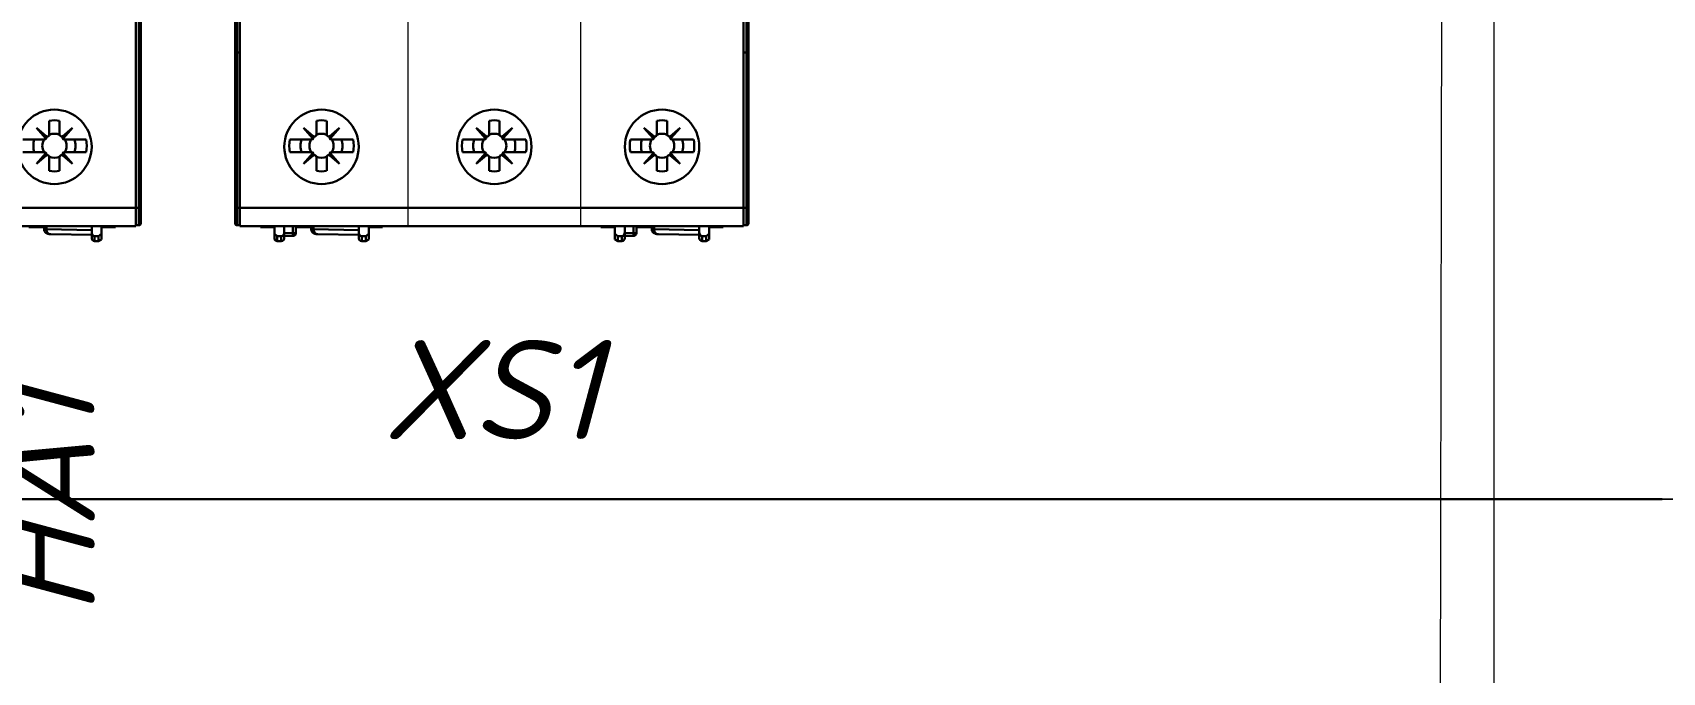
# Model space of a CAD drawing. Header units: millimetres. Extents: x 0 to 53000, y -591 to 24400.
# Drawn here: x 2924.2 to 3088.3, y 2817.6 to 2882 of the extents above; entities that cross this region are included whole.
import ezdxf
from ezdxf.enums import TextEntityAlignment as Align

# ---------------------------------------------------------------- set-up
doc = ezdxf.new("R2010")
doc.units = ezdxf.units.MM
doc.layers.add('КК перф 40х60', color=6, linetype='Continuous', lineweight=30)
doc.layers.add('Основная', color=7, linetype='Continuous', lineweight=30)
doc.layers.add('Привязки', color=2, linetype='Continuous', lineweight=0, plot=False, transparency=0.8)
doc.styles.add('текст', font='isocpeui.ttf')

# ---------------------------------------------------------------- blocks, each defined once
blk = doc.blocks.new('Звонок HA')
at = {"layer": 'Основная'}
for p, q in [((16.91, -42.5), (16.91, 42.5)), ((17.4, -42.2), (17.4, 42.2)), ((16.91, -42.5), (16.91, -5.74)), ((17.2, -42.4), (17.2, -6.45)), ((7.87, -33.44), (6.88, -32.58)), ((6.88, -32.58), (7.8, -33.64)), ((8.18, -33.26), (8.18, -31.88)), ((9.22, -33.26), (9.22, -31.88)), ((10.52, -32.58), (9.51, -33.45)), ((9.6, -33.64), (10.52, -32.58)), ((5.51, -33.75), (7.7, -33.75)), ((7.8, -33.64), (7.9, -33.53)), ((9.49, -33.53), (9.6, -33.64)), ((9.69, -33.75), (11.88, -33.75)), ((7.7, -35.05), (5.51, -35.05)), ((7.8, -35.16), (6.88, -36.22)), ((6.88, -36.22), (7.87, -35.36)), ((7.9, -35.27), (7.8, -35.16)), ((8.18, -36.92), (8.18, -35.54)), ((9.22, -35.54), (9.22, -36.92)), ((9.6, -35.16), (9.5, -35.27)), ((9.53, -35.36), (10.52, -36.22)), ((10.52, -36.22), (9.6, -35.16)), ((11.88, -35.05), (9.7, -35.05)), ((16.91, -40.64), (0.49, -40.64)), ((17.2, -40.63), (16.91, -40.63)), ((16.91, -42.5), (0.49, -42.5)), ((7.66, -42.6), (6.12, -42.6)), ((6.5, -42.6), (6.5, -42.5)), ((7.66, -42.5), (7.66, -42.81)), ((7.9, -42.5), (7.9, -42.81)), ((12.45, -42.5), (12.45, -43.7)), ((13.45, -43.83), (13.45, -42.5)), ((14.85, -42.6), (13.45, -42.6)), ((14.55, -42.6), (14.55, -42.5)), ((14.85, -42.6), (14.85, -42.5)), ((17.2, -42.4), (16.91, -42.4)), ((7.9, -42.81), (7.66, -42.81)), ((7.9, -42.81), (12.45, -42.88)), ((8.33, -43.31), (12.45, -43.38)), ((13.15, -43.5), (12.75, -43.5)), ((12.75, -43.5), (12.75, -44)), ((13.15, -44), (12.75, -44)), ((13.15, -43.5), (13.45, -43.26)), ((13.15, -44), (13.15, -43.5)), ((13.15, -44), (13.45, -43.83))]:
    blk.add_line(p, q, dxfattribs=at)
blk.add_lwpolyline([(7.66, -42.81), (7.66, -42.83), (7.66, -42.88), (7.68, -42.93), (7.7, -42.98), (7.72, -43.03), (7.76, -43.08), (7.8, -43.12), (7.85, -43.16), (7.9, -43.2), (7.96, -43.23), (8.02, -43.26), (8.09, -43.28), (8.16, -43.3), (8.23, -43.31), (8.31, -43.31), (8.33, -43.31)], dxfattribs=at)
blk.add_circle((8.7, -34.5), 3.75, dxfattribs=at)
for centre, radius, start, end in [((8.7, -34.4), 2.58, 78.463, 101.537), ((8.7, -34.4), 2.12, 162.1391, 197.8609), ((8.7, -34.4), 1.22, 147.8061, 212.1939), ((7.7, -33.55), 0.2, 270, 45.573), ((7.99, -33.26), 0.2, 225.573, 0), ((8.7, -34.4), 1.22, 65.0308, 114.9692), ((9.41, -33.26), 0.2, 180, 313.0821), ((9.69, -33.55), 0.2, 133.0821, 270), ((8.7, -34.4), 1.22, 0, 32.1939), ((8.7, -34.4), 1.22, 327.8061, 0), ((8.7, -34.4), 2.12, 342.1391, 17.8609), ((8.7, -34.4), 3.25, 348.463, 11.537), ((7.7, -35.25), 0.2, 314.427, 90), ((7.99, -35.54), 0.2, 0, 134.427), ((8.7, -34.4), 1.22, 245.0308, 294.9692), ((9.41, -35.54), 0.2, 45.4387, 180), ((9.7, -35.25), 0.2, 90, 225.4387), ((8.7, -34.4), 2.58, 258.463, 281.537), ((17.2, -42.2), 0.2, 270, 0), ((12.75, -43.7), 0.3, 180, 270)]:
    blk.add_arc(centre, radius, start, end, dxfattribs=at)
blk.add_ellipse((12.75, -43.08), major_axis=(0, -0.424), ratio=0.707107, start_param=-1.570796, end_param=0, dxfattribs=at)
for points, knots in [([(17.4, -40.62), (17.4, -40.62), (17.4, -40.62), (17.4, -40.62), (17.39, -40.62), (17.38, -40.62), (17.36, -40.63), (17.34, -40.63), (17.31, -40.63), (17.28, -40.63), (17.24, -40.63), (17.21, -40.63), (17.2, -40.63)], [0, 0, 0, 0, 0.008294, 0.024077, 0.048626, 0.082035, 0.174467, 0.298258, 0.448803, 0.620399, 0.806493, 1, 1, 1, 1]), ([(7.9, -42.81), (7.9, -42.84), (7.91, -42.92), (7.94, -43.02), (7.99, -43.11), (8.04, -43.19), (8.11, -43.24), (8.18, -43.28), (8.25, -43.31), (8.3, -43.31), (8.33, -43.31)], [0, 0, 0, 0, 0.154622, 0.302409, 0.439693, 0.566093, 0.683071, 0.7928, 0.897644, 1, 1, 1, 1])]:
    blk.add_open_spline(points, degree=3, knots=knots, dxfattribs=at)
at = {"layer": 'Основная', "style": 'текст'}
blk.add_attdef('№', text='', height=10, dxfattribs=at).set_placement((7.75, -58.95), align=Align.MIDDLE_CENTER)
blk = doc.blocks.new('Розетка на дин-рейку')
at = {"layer": 'Основная'}
for p, q in [((51.21, -42.5), (51.21, 42.5)), ((16.91, -42.5), (17.89, -42.5))]:
    blk.add_line(p, q, dxfattribs=at)
at = {"layer": 'Основная', "linetype": 'Continuous'}
for p, q in [((51.7, -42.2), (51.7, 42.2)), ((0.2, -6.45), (0.2, -42.4)), ((0.49, -42.5), (0.49, -5.74)), ((51.21, -42.5), (51.21, -5.74)), ((51.5, -42.4), (51.5, -6.45)), ((0, -6.61), (0, -42.2)), ((0.2, -25), (0.49, -25)), ((51.5, -25), (51.21, -25)), ((7.87, -33.44), (6.88, -32.58)), ((6.88, -32.58), (7.8, -33.64)), ((8.18, -33.26), (8.18, -31.88)), ((9.22, -33.26), (9.22, -31.88)), ((10.52, -32.58), (9.51, -33.45)), ((9.6, -33.64), (10.52, -32.58)), ((25.27, -33.44), (24.28, -32.58)), ((24.28, -32.58), (25.2, -33.64)), ((25.59, -33.26), (25.59, -31.88)), ((26.62, -33.26), (26.62, -31.88)), ((27.92, -32.58), (26.91, -33.45)), ((27, -33.64), (27.92, -32.58)), ((42.17, -33.44), (41.18, -32.58)), ((41.18, -32.58), (42.1, -33.64)), ((42.49, -33.26), (42.49, -31.88)), ((43.52, -33.26), (43.52, -31.88)), ((44.82, -32.58), (43.81, -33.45)), ((43.9, -33.64), (44.82, -32.58)), ((5.51, -33.75), (7.7, -33.75)), ((7.8, -33.64), (7.9, -33.53)), ((9.49, -33.53), (9.6, -33.64)), ((9.69, -33.75), (11.88, -33.75)), ((22.91, -33.75), (25.11, -33.75)), ((25.2, -33.64), (25.3, -33.53)), ((26.89, -33.53), (27, -33.64)), ((27.09, -33.75), (29.28, -33.75)), ((39.81, -33.75), (42.01, -33.75)), ((42.1, -33.64), (42.2, -33.53)), ((43.79, -33.53), (43.9, -33.64)), ((43.99, -33.75), (46.18, -33.75)), ((7.7, -35.05), (5.51, -35.05)), ((7.8, -35.16), (6.88, -36.22)), ((6.88, -36.22), (7.87, -35.36)), ((7.9, -35.27), (7.8, -35.16)), ((8.18, -36.92), (8.18, -35.54)), ((9.22, -35.54), (9.22, -36.92)), ((9.6, -35.16), (9.5, -35.27)), ((9.53, -35.36), (10.52, -36.22)), ((10.52, -36.22), (9.6, -35.16)), ((11.88, -35.05), (9.7, -35.05)), ((25.11, -35.05), (22.91, -35.05)), ((25.2, -35.16), (24.28, -36.22)), ((24.28, -36.22), (25.27, -35.36)), ((25.3, -35.27), (25.2, -35.16)), ((25.59, -36.92), (25.59, -35.54)), ((26.62, -35.54), (26.62, -36.92)), ((27, -35.16), (26.9, -35.27)), ((26.93, -35.36), (27.92, -36.22)), ((27.92, -36.22), (27, -35.16)), ((29.28, -35.05), (27.1, -35.05)), ((42.01, -35.05), (39.81, -35.05)), ((42.1, -35.16), (41.18, -36.22)), ((41.18, -36.22), (42.17, -35.36)), ((42.2, -35.27), (42.1, -35.16)), ((42.49, -36.92), (42.49, -35.54)), ((43.52, -35.54), (43.52, -36.92)), ((43.9, -35.16), (43.8, -35.27)), ((43.83, -35.36), (44.82, -36.22)), ((44.82, -36.22), (43.9, -35.16)), ((46.18, -35.05), (44, -35.05)), ((0.2, -40.63), (0.49, -40.63)), ((17.89, -40.64), (0.49, -40.64)), ((34.79, -40.64), (17.89, -40.64)), ((51.21, -40.64), (34.79, -40.64)), ((51.5, -40.63), (51.21, -40.63)), ((0.2, -42.4), (0.49, -42.4)), ((16.91, -42.5), (0.49, -42.5)), ((2.55, -42.6), (2.55, -42.5)), ((2.55, -42.6), (3.95, -42.6)), ((2.85, -42.6), (2.85, -42.5)), ((3.95, -43.83), (3.95, -42.5)), ((4.95, -43.7), (4.95, -42.5)), ((5.82, -42.5), (5.82, -43.18)), ((6.12, -42.5), (6.12, -43.18)), ((7.66, -42.6), (6.12, -42.6)), ((6.5, -42.6), (6.5, -42.5)), ((7.66, -42.5), (7.66, -42.81)), ((7.9, -42.5), (7.9, -42.81)), ((12.45, -42.5), (12.45, -43.7)), ((13.45, -43.83), (13.45, -42.5)), ((14.85, -42.6), (13.45, -42.6)), ((14.55, -42.6), (14.55, -42.5)), ((14.85, -42.6), (14.85, -42.5)), ((34.79, -42.5), (17.89, -42.5)), ((51.21, -42.5), (34.79, -42.5)), ((36.85, -42.6), (36.85, -42.5)), ((36.85, -42.6), (38.25, -42.6)), ((37.15, -42.6), (37.15, -42.5)), ((38.25, -43.83), (38.25, -42.5)), ((39.25, -43.7), (39.25, -42.5)), ((40.12, -42.5), (40.12, -43.18)), ((40.42, -42.5), (40.42, -43.18)), ((41.96, -42.6), (40.42, -42.6)), ((40.8, -42.6), (40.8, -42.5)), ((41.96, -42.5), (41.96, -42.81)), ((42.2, -42.5), (42.2, -42.81)), ((46.75, -42.5), (46.75, -43.7)), ((47.75, -43.83), (47.75, -42.5)), ((49.15, -42.6), (47.75, -42.6)), ((48.85, -42.6), (48.85, -42.5)), ((49.15, -42.6), (49.15, -42.5)), ((51.5, -42.4), (51.21, -42.4)), ((4.25, -43.5), (3.95, -43.26)), ((4.25, -44), (3.95, -43.83)), ((4.65, -43.5), (4.25, -43.5)), ((4.25, -44), (4.25, -43.5)), ((4.65, -44), (4.25, -44)), ((4.65, -44), (4.65, -43.5)), ((5.82, -43.18), (4.95, -43.19)), ((5.82, -43.48), (4.95, -43.49)), ((5.82, -43.18), (6.12, -43.18)), ((5.82, -43.48), (5.82, -43.18)), ((7.9, -42.81), (7.66, -42.81)), ((7.9, -42.81), (12.45, -42.88)), ((8.33, -43.31), (12.45, -43.38)), ((13.15, -43.5), (12.75, -43.5)), ((12.75, -43.5), (12.75, -44)), ((13.15, -44), (12.75, -44)), ((13.15, -43.5), (13.45, -43.26)), ((13.15, -44), (13.15, -43.5)), ((13.15, -44), (13.45, -43.83)), ((38.55, -43.5), (38.25, -43.26)), ((38.55, -44), (38.25, -43.83)), ((38.95, -43.5), (38.55, -43.5)), ((38.55, -44), (38.55, -43.5)), ((38.95, -44), (38.55, -44)), ((38.95, -44), (38.95, -43.5)), ((40.12, -43.18), (39.25, -43.19)), ((40.12, -43.48), (39.25, -43.49)), ((40.12, -43.18), (40.42, -43.18)), ((40.12, -43.48), (40.12, -43.18)), ((42.2, -42.81), (41.96, -42.81)), ((42.2, -42.81), (46.75, -42.88)), ((42.63, -43.31), (46.75, -43.38)), ((47.45, -43.5), (47.05, -43.5)), ((47.05, -43.5), (47.05, -44)), ((47.45, -44), (47.05, -44)), ((47.45, -43.5), (47.75, -43.26)), ((47.45, -44), (47.45, -43.5)), ((47.45, -44), (47.75, -43.83))]:
    blk.add_line(p, q, dxfattribs=at)
for points in [[(7.66, -42.81), (7.66, -42.83), (7.66, -42.88), (7.68, -42.93), (7.7, -42.98), (7.72, -43.03), (7.76, -43.08), (7.8, -43.12), (7.85, -43.16), (7.9, -43.2), (7.96, -43.23), (8.02, -43.26), (8.09, -43.28), (8.16, -43.3), (8.23, -43.31), (8.31, -43.31), (8.33, -43.31)], [(41.96, -42.81), (41.96, -42.83), (41.96, -42.88), (41.98, -42.93), (42, -42.98), (42.02, -43.03), (42.06, -43.08), (42.1, -43.12), (42.15, -43.16), (42.2, -43.2), (42.26, -43.23), (42.32, -43.26), (42.39, -43.28), (42.46, -43.3), (42.53, -43.31), (42.61, -43.31), (42.63, -43.31)]]:
    blk.add_lwpolyline(points, dxfattribs=at)
for centre in [(8.7, -34.5), (26.1, -34.5), (43, -34.5)]:
    blk.add_circle(centre, 3.75, dxfattribs=at)
for centre, radius, start, end in [((8.7, -34.4), 2.58, 78.463, 101.537), ((26.1, -34.4), 2.58, 78.463, 101.537), ((43, -34.4), 2.58, 78.463, 101.537), ((8.7, -34.4), 3.25, 168.4677, 191.5323), ((8.7, -34.4), 2.12, 162.1391, 197.8609), ((8.7, -34.4), 1.22, 147.8061, 212.1939), ((7.7, -33.55), 0.2, 270, 45.573), ((7.99, -33.26), 0.2, 225.573, 0), ((8.7, -34.4), 1.22, 65.0308, 114.9692), ((9.41, -33.26), 0.2, 180, 313.0821), ((9.69, -33.55), 0.2, 133.0821, 270), ((8.7, -34.4), 1.22, 0, 32.1939), ((8.7, -34.4), 1.22, 327.8061, 0), ((8.7, -34.4), 2.12, 342.1391, 17.8609), ((8.7, -34.4), 3.25, 348.463, 11.537), ((26.1, -34.4), 3.25, 168.4677, 191.5323), ((26.1, -34.4), 2.12, 162.1391, 197.8609), ((26.1, -34.4), 1.22, 147.8061, 212.1939), ((25.11, -33.55), 0.2, 270, 45.573), ((25.39, -33.26), 0.2, 225.573, 0), ((26.1, -34.4), 1.22, 65.0308, 114.9692), ((26.82, -33.26), 0.2, 180, 313.0821), ((27.09, -33.55), 0.2, 133.0821, 270), ((26.1, -34.4), 1.22, 0, 32.1939), ((26.1, -34.4), 1.22, 327.8061, 0), ((26.1, -34.4), 2.12, 342.1391, 17.8609), ((26.1, -34.4), 3.25, 348.463, 11.537), ((43, -34.4), 3.25, 168.4677, 191.5323), ((43, -34.4), 2.12, 162.1391, 197.8609), ((43, -34.4), 1.22, 147.8061, 212.1939), ((42.01, -33.55), 0.2, 270, 45.573), ((42.29, -33.26), 0.2, 225.573, 0), ((43, -34.4), 1.22, 65.0308, 114.9692), ((43.72, -33.26), 0.2, 180, 313.0821), ((43.99, -33.55), 0.2, 133.0821, 270), ((43, -34.4), 1.22, 0, 32.1939), ((43, -34.4), 1.22, 327.8061, 0), ((43, -34.4), 2.12, 342.1391, 17.8609), ((43, -34.4), 3.25, 348.463, 11.537), ((7.7, -35.25), 0.2, 314.427, 90), ((7.99, -35.54), 0.2, 0, 134.427), ((8.7, -34.4), 1.22, 245.0308, 294.9692), ((9.41, -35.54), 0.2, 45.4387, 180), ((9.7, -35.25), 0.2, 90, 225.4387), ((25.11, -35.25), 0.2, 314.427, 90), ((25.39, -35.54), 0.2, 0, 134.427), ((26.1, -34.4), 1.22, 245.0308, 294.9692), ((26.82, -35.54), 0.2, 45.4387, 180), ((27.1, -35.25), 0.2, 90, 225.4387), ((42.01, -35.25), 0.2, 314.427, 90), ((42.29, -35.54), 0.2, 0, 134.427), ((43, -34.4), 1.22, 245.0308, 294.9692), ((43.72, -35.54), 0.2, 45.4387, 180), ((44, -35.25), 0.2, 90, 225.4387), ((8.7, -34.4), 2.58, 258.463, 281.537), ((26.1, -34.4), 2.58, 258.463, 281.537), ((43, -34.4), 2.58, 258.463, 281.537), ((0.2, -42.2), 0.2, 180, 270), ((51.5, -42.2), 0.2, 270, 0), ((4.65, -43.7), 0.3, 270, 0), ((5.82, -43.18), 0.3, 270.5773, 0.0001), ((12.75, -43.7), 0.3, 180, 270), ((38.95, -43.7), 0.3, 270, 0), ((40.12, -43.18), 0.3, 270.5773, 0.0001), ((47.05, -43.7), 0.3, 180, 270)]:
    blk.add_arc(centre, radius, start, end, dxfattribs=at)
for centre, major_axis, start_param, end_param in [((4.65, -43.08), (0, 0.424), 3.141593, 4.712389), ((12.75, -43.08), (0, -0.424), -1.570796, 0), ((38.95, -43.08), (0, 0.424), 3.141593, 4.712389), ((47.05, -43.08), (0, -0.424), -1.570796, 0)]:
    blk.add_ellipse(centre, major_axis=major_axis, ratio=0.707107, start_param=start_param, end_param=end_param, dxfattribs=at)
for points, knots in [([(0, -24.99), (0, -24.99), (0, -24.99), (0, -24.99), (0.01, -24.99), (0.02, -24.99), (0.02, -24.99), (0.03, -24.99), (0.05, -24.99), (0.06, -24.99), (0.09, -25), (0.12, -25), (0.16, -25), (0.19, -25), (0.2, -25)], [0, 0, 0, 0, 0.005889, 0.020641, 0.044648, 0.077774, 0.119731, 0.170135, 0.228509, 0.294297, 0.44554, 0.618082, 0.805291, 1, 1, 1, 1]), ([(51.7, -24.99), (51.7, -24.99), (51.7, -24.99), (51.7, -24.99), (51.69, -24.99), (51.68, -24.99), (51.68, -24.99), (51.67, -24.99), (51.65, -24.99), (51.64, -24.99), (51.61, -25), (51.58, -25), (51.54, -25), (51.51, -25), (51.5, -25)], [0, 0, 0, 0, 0.005895, 0.020644, 0.044651, 0.077778, 0.119734, 0.170138, 0.228512, 0.294299, 0.445542, 0.618083, 0.805291, 1, 1, 1, 1]), ([(0, -40.62), (0, -40.62), (0, -40.62), (0, -40.62), (0.01, -40.62), (0.02, -40.62), (0.04, -40.63), (0.06, -40.63), (0.09, -40.63), (0.12, -40.63), (0.16, -40.63), (0.19, -40.63), (0.2, -40.63)], [0, 0, 0, 0, 0.008294, 0.024077, 0.048626, 0.082035, 0.174467, 0.298258, 0.448803, 0.620399, 0.806492, 1, 1, 1, 1]), ([(51.7, -40.62), (51.7, -40.62), (51.7, -40.62), (51.7, -40.62), (51.69, -40.62), (51.68, -40.62), (51.66, -40.63), (51.64, -40.63), (51.61, -40.63), (51.58, -40.63), (51.54, -40.63), (51.51, -40.63), (51.5, -40.63)], [0, 0, 0, 0, 0.008294, 0.024077, 0.048626, 0.082035, 0.174467, 0.298258, 0.448803, 0.620399, 0.806493, 1, 1, 1, 1]), ([(7.9, -42.81), (7.9, -42.84), (7.91, -42.92), (7.94, -43.02), (7.99, -43.11), (8.04, -43.19), (8.11, -43.24), (8.18, -43.28), (8.25, -43.31), (8.3, -43.31), (8.33, -43.31)], [0, 0, 0, 0, 0.154622, 0.302409, 0.439693, 0.566093, 0.683071, 0.7928, 0.897644, 1, 1, 1, 1]), ([(42.2, -42.81), (42.2, -42.84), (42.21, -42.92), (42.24, -43.02), (42.29, -43.11), (42.34, -43.19), (42.41, -43.24), (42.48, -43.28), (42.55, -43.31), (42.6, -43.31), (42.63, -43.31)], [0, 0, 0, 0, 0.154622, 0.302409, 0.439693, 0.566093, 0.683071, 0.7928, 0.897644, 1, 1, 1, 1])]:
    blk.add_open_spline(points, degree=3, knots=knots, dxfattribs=at)
at = {"layer": 'Привязки'}
for p, q in [((17.4, 42.5), (17.4, -42.5)), ((34.8, 42.5), (34.8, -42.5))]:
    blk.add_line(p, q, dxfattribs=at)
at = {"layer": 'Основная', "style": 'текст'}
blk.add_attdef('№', text='', height=10, dxfattribs=at).set_placement((25.78, -58.95), align=Align.MIDDLE_CENTER)

msp = doc.modelspace()

# ---------------------------------------------------------------- linework, layer by layer
at = {"layer": 'КК перф 40х60'}
msp.add_line((2718.31095, 2834.99999), (3088.31096, 2835.00002), dxfattribs=at)
at = {"layer": 'Привязки'}
for p, q in [((3071.34394, 2904.99999), (3071.34394, 2735)), ((3873, 2834.99999), (371.49998, 2834.99999)), ((2680.84395, 2834.99999), (3125.84394, 2834.99999))]:
    msp.add_line(p, q, dxfattribs=at)
msp.add_xline((3066.41299, 3074.73139), (0.00164919753, 0.99999864007), dxfattribs=at)

# ---------------------------------------------------------------- block references
at = {"layer": 'Основная'}
ref = msp.add_blockref('Звонок HA', (2917.67049, 2905), dxfattribs=at)
ref.add_attrib('№', 'HA1', dxfattribs={"height": 10, "rotation": 90, "style": 'текст'}).set_placement((2925.42388, 2846.05418), align=Align.MIDDLE_RIGHT)
msp.add_blockref('Розетка на дин-рейку', (2944.57049, 2905), dxfattribs=at).add_auto_attribs({'№': 'XS1'})

doc.saveas('drawing.dxf')
